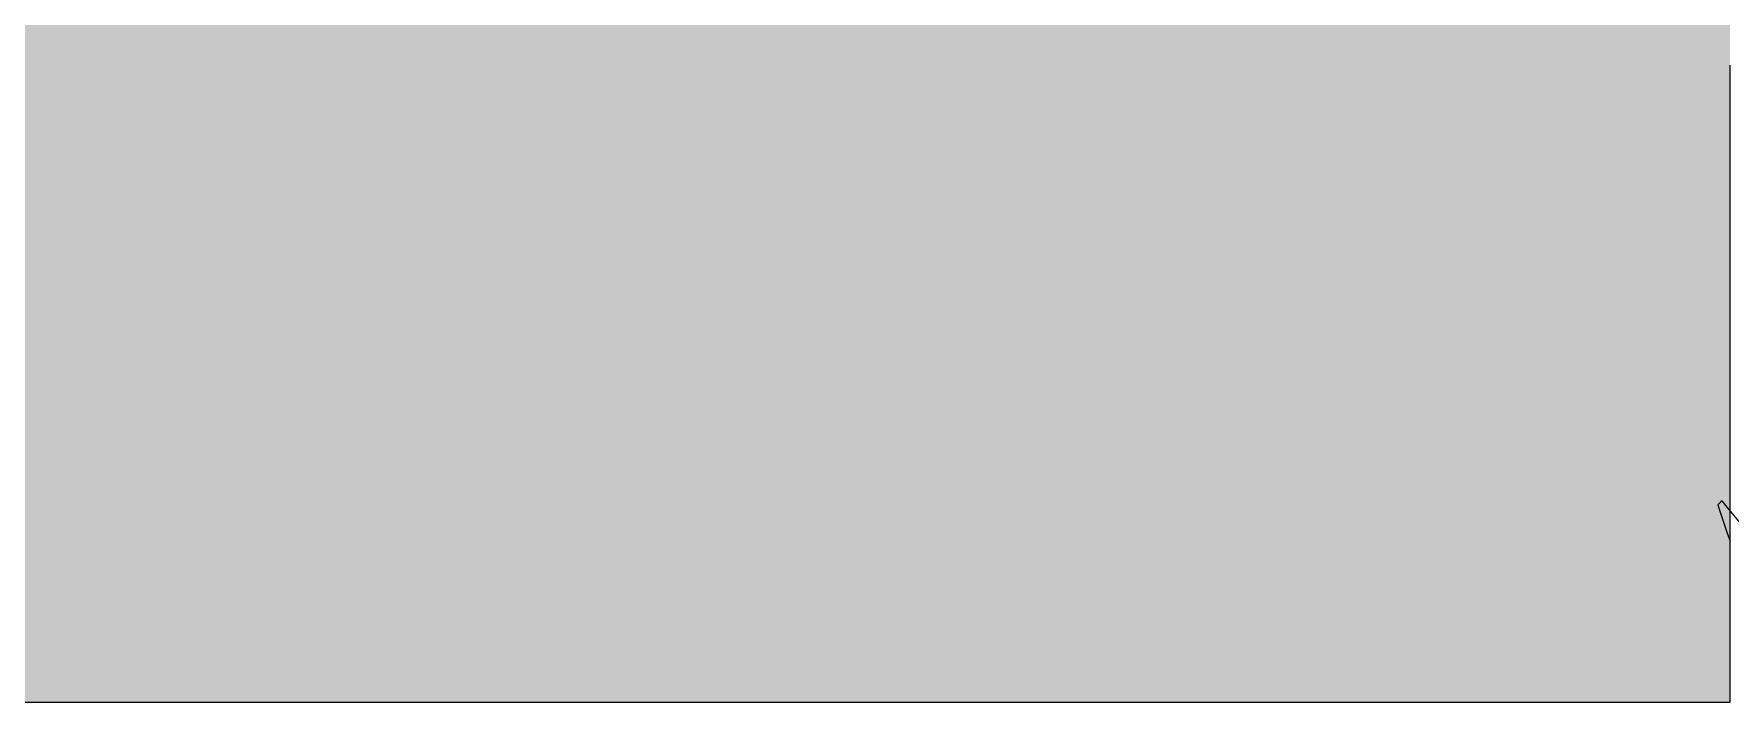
# Model space of a CAD drawing. Header units: millimetres. Extents: x -68946 to 690821, y -552984 to 293768.
# Drawn here: x 131552.1 to 131722.9, y -218780.9 to -218713.6 of the extents above; entities that cross this region are included whole.
import ezdxf

# ---------------------------------------------------------------- set-up
doc = ezdxf.new("R2010")
doc.units = ezdxf.units.MM
for name, color, linetype, lineweight in [('A-GLAZ-CWMG-MCUT', 250, 'Continuous', 9), ('A-GLAZ-CWMG-OTLN', 250, 'Continuous', 5), ('G-XREF-____-OTLN', 250, 'Continuous', 9)]:
    doc.layers.add(name, color=color, linetype=linetype, lineweight=lineweight)

# ---------------------------------------------------------------- blocks, each defined once
blk = doc.blocks.new('Прямоугольный импост - Рядовой 50х200-40428489-АР1_Маркировочный план 3 этажа секция 2_3')
at = {"layer": 'A-GLAZ-CWMG-OTLN'}
blk.add_hatch(color=10, dxfattribs=at).paths.add_polyline_path([(85205, 39775.02), (85205, 39975.02), (84195, 39975.02), (84195, 39775.02), (85204.87, 39775.02)])
at = {"layer": 'A-GLAZ-CWMG-MCUT', "lineweight": 5}
for p, q in [((85205, 39775.02), (85205, 39839.17)), ((84195, 39775.02), (85205, 39775.02))]:
    blk.add_line(p, q, dxfattribs=at)
blk = doc.blocks.new('Прямоугольный импост - 200_dwg-17677014-АР1_Маркировочный план 3 этажа секция 2_3')
at = {"layer": 'G-XREF-____-OTLN', "flags": 128}
for points in [[(227970.64, 196732.26), (227970.53, 196732.16), (227970.43, 196732.05), (227970.32, 196731.95), (227970.21, 196731.85)], [(227970.21, 196731.85), (227970.52, 196730.93), (227970.83, 196730.02), (227971.14, 196729.11), (227971.45, 196728.2)], [(227972.69, 196729.79), (227972.18, 196730.41), (227971.66, 196731.03), (227971.15, 196731.64), (227970.64, 196732.26)]]:
    blk.add_lwpolyline(points, dxfattribs=at)
blk = doc.blocks.new('Прямоугольный импост - 200_dwg-V218-АР1_Маркировочный план 3 этажа секция 2_3')
at = {"layer": 'G-XREF-____-OTLN', "flags": 128}
for points in [[(227970.64, 196732.26), (227970.53, 196732.16), (227970.43, 196732.05), (227970.32, 196731.95), (227970.21, 196731.85)], [(227970.21, 196731.85), (227970.52, 196730.93), (227970.83, 196730.02), (227971.14, 196729.11), (227971.45, 196728.2)], [(227972.69, 196729.79), (227972.18, 196730.41), (227971.66, 196731.03), (227971.15, 196731.64), (227970.64, 196732.26)]]:
    blk.add_lwpolyline(points, dxfattribs=at)
blk = doc.blocks.new('Прямоугольный импост - 42х50х200h-V222-АР1_Маркировочный план 3 этажа секция 2_3')
for name in ['Прямоугольный импост - 200_dwg-17677014-АР1_Маркировочный план 3 этажа секция 2_3', 'Прямоугольный импост - 200_dwg-V218-АР1_Маркировочный план 3 этажа секция 2_3']:
    blk.add_blockref(name, (-227996.45, -196751.8))

msp = doc.modelspace()

# ---------------------------------------------------------------- block references
at = {"layer": 'A-GLAZ-CWMG-OTLN'}
msp.add_blockref('Прямоугольный импост - Рядовой 50х200-40428489-АР1_Маркировочный план 3 этажа секция 2_3', (46517.9057, -258555.9292), dxfattribs=at)
at = {"layer": 'G-XREF-____-OTLN'}
msp.add_blockref('Прямоугольный импост - 42х50х200h-V222-АР1_Маркировочный план 3 этажа секция 2_3', (131747.9057, -218741.1056), dxfattribs=at)

doc.saveas('drawing.dxf')
